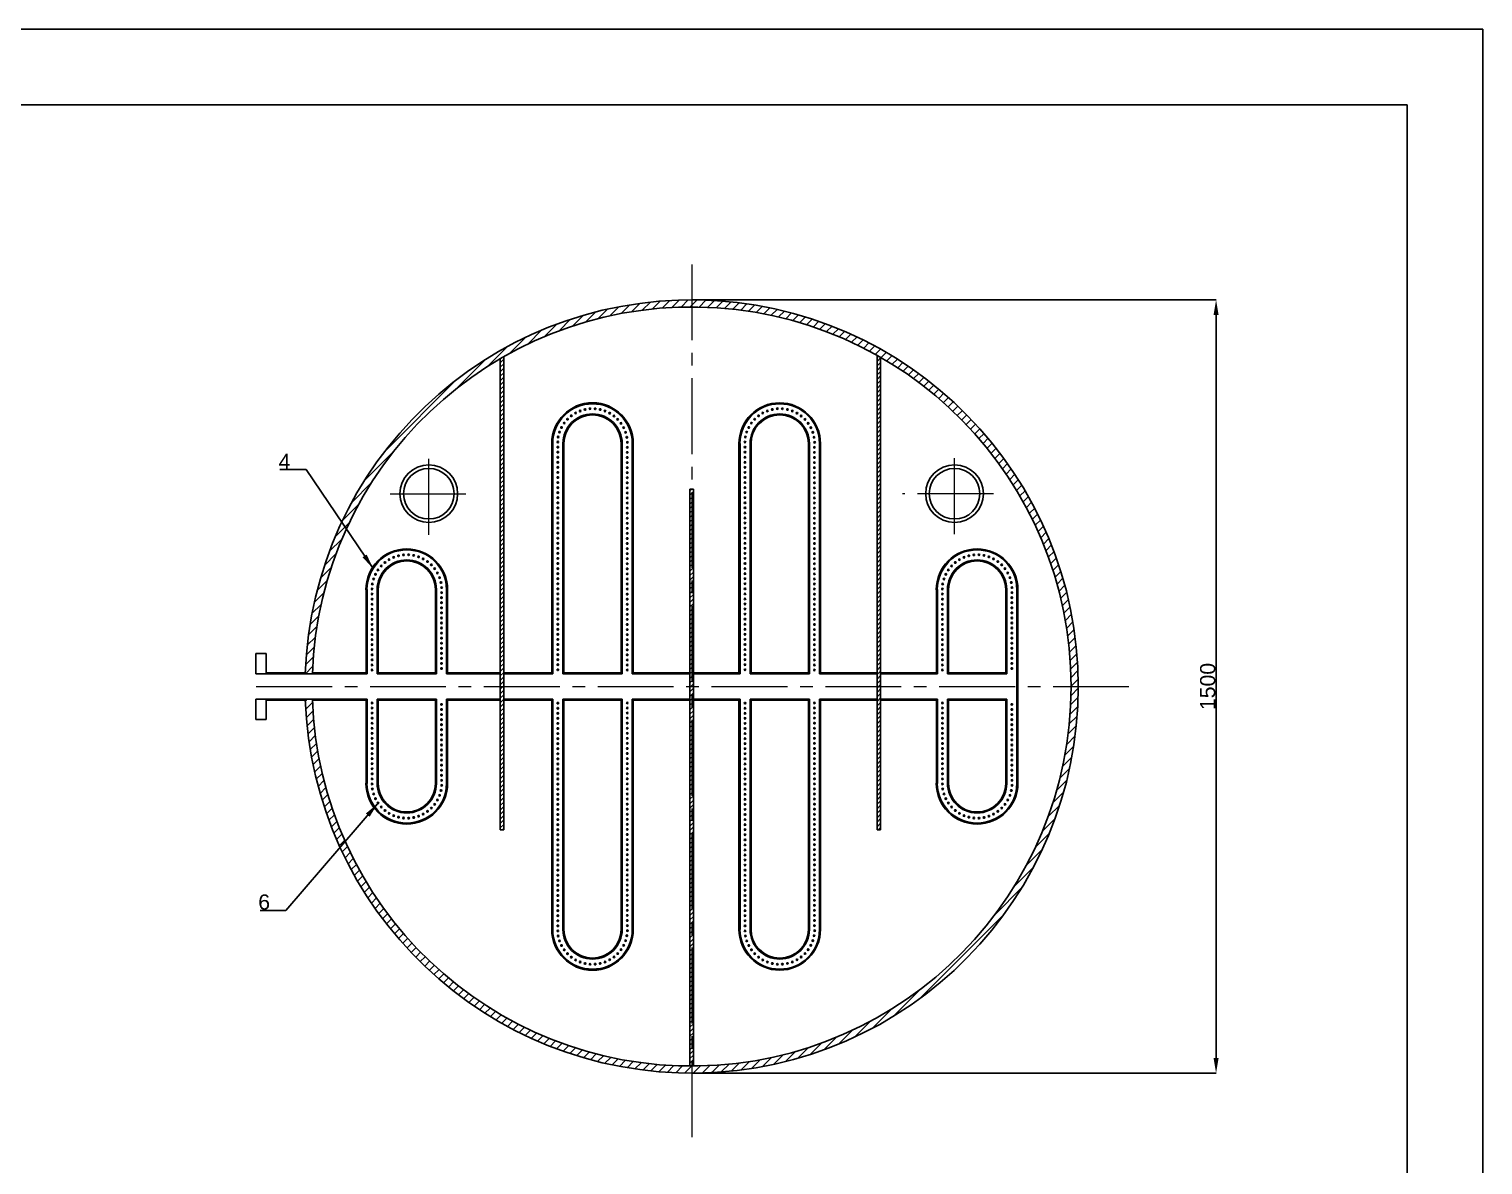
# Model space of a CAD drawing. Header units: inches. Extents: x 102447 to 288095, y 37526 to 105682.
# Drawn here: x 133552 to 136425, y 88731 to 90975 of the extents above; entities that cross this region are included whole.
import ezdxf

# ---------------------------------------------------------------- set-up
doc = ezdxf.new("R2010")
doc.units = ezdxf.units.IN
doc.header["$LTSCALE"] = 200
doc.header["$MEASUREMENT"] = 0
doc.linetypes.add('CENTER2', pattern=[1.125, 0.75, -0.125, 0.125, -0.125])
doc.layers.add('EQUIP', color=3, linetype='Continuous')
doc.layers.add('KI HIEU', color=40, linetype='Continuous', lineweight=25)
doc.layers.add('tam', color=211, linetype='CENTER2', lineweight=18)
doc.styles.get("Standard").update_dxf_attribs({"font": 'Font - TrueType - Arial.ttf'})
doc.dimstyles.get("Standard").update_dxf_attribs({"dimtxt": 30, "dimasz": 30, "dimexe": 0.18, "dimexo": 0.0625, "dimgap": 1, "dimtad": 1, "dimtoh": 1, "dimdec": 0, "dimzin": 0, "dimdsep": 46, "dimtxsty": 'Standard', "dimcen": 0.09, "dimadec": 0, "dimazin": 0, "dimtfac": 1, "dimtdec": 0, "dimtofl": 0, "dimtmove": 0, "dimatfit": 3, "dimfxl": 1, "dimtolj": 1, "dimtzin": 0, "dimarcsym": 0})

# ---------------------------------------------------------------- blocks, each defined once
blk = doc.blocks.new('*U28')
blk.add_circle((7.6, 0), 1.5)
blk = doc.blocks.new('*U29')
at = {"color": 0, "linetype": 'ByBlock', "lineweight": -2, "transparency": 16777216}
for p, rotation in [((154285.2, 80737.3), 53.52832466531903), ((154291.7, 80744.9), 45.17088938579433), ((154299.2, 80751.4), 36.81345410626961), ((154307.6, 80756.8), 28.45601882674492), ((154316.7, 80760.9), 20.09858354722029), ((154326.3, 80763.7), 11.74114826769559), ((154336.2, 80765), 3.383712988170878), ((154346.2, 80764.8), 355.0262777086462), ((154356.1, 80763.2), 346.6688424291215), ((154365.6, 80760.2), 338.3114071495968), ((154374.6, 80755.9), 329.953971870072), ((154382.9, 80750.3), 321.5965365905474), ((154273.1, 80710.1), 78.60063050389319), ((154275.8, 80719.7), 70.24319522436846), ((154279.8, 80728.8), 61.88575994484378), ((154390.2, 80743.5), 313.2391013110226), ((154396.5, 80735.7), 304.8816660314979), ((154401.6, 80727.1), 296.5242307519732), ((154271.7, 80690.2), 90), ((154271.7, 80680.2), 90), ((154271.8, 80700.2), 86.9580657834179), ((154405.4, 80717.9), 288.1667954724484), ((154407.8, 80708.2), 279.8093601929238), ((154408.8, 80698.3), 271.451924913399), ((154271.7, 80670.2), 90), ((154271.7, 80660.2), 90), ((154271.7, 80650.2), 90), ((154408.8, 80688.3), 270.0000000000002), ((154408.8, 80678.3), 270.0000000000002), ((154408.8, 80668.3), 270.0000000000002), ((154271.7, 80640.2), 90), ((154271.7, 80630.2), 90), ((154271.7, 80620.2), 90), ((154408.8, 80658.3), 270.0000000000002), ((154408.8, 80648.3), 270.0000000000002), ((154408.8, 80638.3), 270.0000000000002), ((154271.7, 80610.2), 90), ((154271.7, 80600.2), 90), ((154271.7, 80590.2), 90), ((154408.8, 80628.3), 270.0000000000002), ((154408.8, 80618.3), 270.0000000000002), ((154408.8, 80608.3), 270.0000000000002), ((154271.7, 80580.2), 90), ((154271.7, 80570.2), 90), ((154271.7, 80560.2), 90), ((154408.8, 80598.3), 270.0000000000002), ((154408.8, 80588.3), 270.0000000000002), ((154408.8, 80578.3), 270.0000000000002), ((154271.7, 80550.2), 90), ((154271.7, 80540.2), 90), ((154408.8, 80568.3), 270.0000000000002), ((154408.8, 80558.3), 270.0000000000002), ((154408.8, 80548.3), 270.0000000000002), ((154271.7, 80530.2), 90)]:
    blk.add_blockref('*U28', p, dxfattribs=dict(at, rotation=rotation))
blk = doc.blocks.new('*U30')
blk.add_circle((7.6, 0), 1.5)
blk = doc.blocks.new('*U31')
at = {"color": 0, "linetype": 'ByBlock', "lineweight": -2, "transparency": 16777216}
for p, rotation in [((155412.4, 80737.3), 53.52832466531903), ((155418.9, 80744.9), 45.17088938579433), ((155426.4, 80751.4), 36.81345410626961), ((155434.8, 80756.8), 28.45601882674492), ((155443.9, 80760.9), 20.09858354722029), ((155453.5, 80763.7), 11.74114826769559), ((155463.4, 80765), 3.383712988170878), ((155473.4, 80764.8), 355.0262777086462), ((155483.3, 80763.2), 346.6688424291215), ((155492.8, 80760.2), 338.3114071495968), ((155501.8, 80755.9), 329.953971870072), ((155510.1, 80750.3), 321.5965365905474), ((155400.3, 80710.1), 78.60063050389319), ((155403, 80719.7), 70.24319522436846), ((155407, 80728.8), 61.88575994484378), ((155517.4, 80743.5), 313.2391013110226), ((155523.7, 80735.7), 304.8816660314979), ((155528.8, 80727.1), 296.5242307519732), ((155398.9, 80690.2), 90), ((155398.9, 80680.2), 90), ((155399, 80700.2), 86.9580657834179), ((155532.6, 80717.9), 288.1667954724484), ((155535, 80708.2), 279.8093601929238), ((155536, 80698.3), 271.451924913399), ((155398.9, 80670.2), 90), ((155398.9, 80660.2), 90), ((155398.9, 80650.2), 90), ((155536, 80688.3), 270.0000000000002), ((155536, 80678.3), 270.0000000000002), ((155536, 80668.3), 270.0000000000002), ((155398.9, 80640.2), 90), ((155398.9, 80630.2), 90), ((155398.9, 80620.2), 90), ((155536, 80658.3), 270.0000000000002), ((155536, 80648.3), 270.0000000000002), ((155536, 80638.3), 270.0000000000002), ((155398.9, 80610.2), 90), ((155398.9, 80600.2), 90), ((155398.9, 80590.2), 90), ((155536, 80628.3), 270.0000000000002), ((155536, 80618.3), 270.0000000000002), ((155536, 80608.3), 270.0000000000002), ((155398.9, 80580.2), 90), ((155398.9, 80570.2), 90), ((155398.9, 80560.2), 90), ((155536, 80598.3), 270.0000000000002), ((155536, 80588.3), 270.0000000000002), ((155536, 80578.3), 270.0000000000002), ((155398.9, 80550.2), 90), ((155398.9, 80540.2), 90), ((155536, 80568.3), 270.0000000000002), ((155536, 80558.3), 270.0000000000002), ((155536, 80548.3), 270.0000000000002), ((155398.9, 80530.2), 90)]:
    blk.add_blockref('*U30', p, dxfattribs=dict(at, rotation=rotation))
blk = doc.blocks.new('*U32')
blk.add_circle((8, 0), 1.5)
blk = doc.blocks.new('*U33')
at = {"color": 0, "linetype": 'ByBlock', "lineweight": -2, "transparency": 16777216}
for p, rotation in [((154653, 81027), 52.43890052369484), ((154659.6, 81034.5), 44.08146524416665), ((154667.3, 81040.9), 35.72402996463845), ((154675.8, 81046.1), 27.36659468511027), ((154685, 81050), 19.00915940558208), ((154694.6, 81052.6), 10.65172412605386), ((154704.6, 81053.7), 2.294288846525536), ((154714.5, 81053.4), 353.9368535669975), ((154724.4, 81051.6), 345.5794182874691), ((154733.8, 81048.4), 337.2219830079409), ((154742.8, 81043.9), 328.8645477284128), ((154750.9, 81038.1), 320.5071124488846), ((154640.4, 81000.1), 77.51120636227944), ((154643.2, 81009.6), 69.1537710827512), ((154647.5, 81018.7), 60.79633580322302), ((154758.1, 81031.2), 312.1496771693563), ((154764.3, 81023.4), 303.7922418898281), ((154769.2, 81014.7), 295.4348066103), ((154638.8, 80980.2), 90), ((154638.8, 80970.2), 90), ((154638.9, 80990.2), 85.86864164180761), ((154772.8, 81005.4), 287.0773713307718), ((154775.9, 80985.7), 270.3625007717154), ((154775.1, 80995.6), 278.7199360512436), ((154638.8, 80960.2), 90), ((154638.8, 80950.2), 90), ((154638.8, 80940.2), 90), ((154775.9, 80975.7), 270.000000000002), ((154775.9, 80965.7), 270.000000000002), ((154775.9, 80955.7), 270.000000000002), ((154638.8, 80930.2), 90), ((154638.8, 80920.2), 90), ((154638.8, 80910.2), 90), ((154775.9, 80945.7), 270.000000000002), ((154775.9, 80935.7), 270.000000000002), ((154775.9, 80925.7), 270.000000000002), ((154638.8, 80900.2), 90), ((154638.8, 80890.2), 90), ((154638.8, 80880.2), 90), ((154775.9, 80915.7), 270.000000000002), ((154775.9, 80905.7), 270.000000000002), ((154775.9, 80895.7), 270.000000000002), ((154638.8, 80870.2), 90), ((154638.8, 80860.2), 90), ((154638.8, 80850.2), 90), ((154775.9, 80885.7), 270.000000000002), ((154775.9, 80875.7), 270.000000000002), ((154775.9, 80865.7), 270.000000000002), ((154638.8, 80840.2), 90), ((154638.8, 80830.2), 90), ((154638.8, 80820.2), 90), ((154775.9, 80855.7), 270.000000000002), ((154775.9, 80845.7), 270.000000000002), ((154775.9, 80835.7), 270.000000000002), ((154638.8, 80810.2), 90), ((154638.8, 80800.2), 90), ((154638.8, 80790.2), 90), ((154775.9, 80825.7), 270.000000000002), ((154775.9, 80815.7), 270.000000000002), ((154775.9, 80805.7), 270.000000000002), ((154638.8, 80780.2), 90), ((154638.8, 80770.2), 90), ((154775.9, 80795.7), 270.000000000002), ((154775.9, 80785.7), 270.000000000002), ((154638.8, 80760.2), 90), ((154638.8, 80750.2), 90), ((154638.8, 80740.2), 90), ((154775.9, 80775.7), 270.000000000002), ((154775.9, 80765.7), 270.000000000002), ((154775.9, 80755.7), 270.000000000002), ((154638.8, 80730.2), 90), ((154638.8, 80720.2), 90), ((154638.8, 80710.2), 90), ((154775.9, 80745.7), 270.000000000002), ((154775.9, 80735.7), 270.000000000002), ((154775.9, 80725.7), 270.000000000002), ((154638.8, 80700.2), 90), ((154638.8, 80690.2), 90), ((154638.8, 80680.2), 90), ((154775.9, 80715.7), 270.000000000002), ((154775.9, 80705.7), 270.000000000002), ((154775.9, 80695.7), 270.000000000002), ((154638.8, 80670.2), 90), ((154638.8, 80660.2), 90), ((154638.8, 80650.2), 90), ((154775.9, 80685.7), 270.000000000002), ((154775.9, 80675.7), 270.000000000002), ((154775.9, 80665.7), 270.000000000002), ((154638.8, 80640.2), 90), ((154638.8, 80630.2), 90), ((154638.8, 80620.2), 90), ((154775.9, 80655.7), 270.000000000002), ((154775.9, 80645.7), 270.000000000002), ((154775.9, 80635.7), 270.000000000002), ((154638.8, 80610.2), 90), ((154638.8, 80600.2), 90), ((154638.8, 80590.2), 90), ((154775.9, 80625.7), 270.000000000002), ((154775.9, 80615.7), 270.000000000002), ((154775.9, 80605.7), 270.000000000002), ((154638.8, 80580.2), 90), ((154638.8, 80570.2), 90), ((154638.8, 80560.2), 90), ((154775.9, 80595.7), 270.000000000002), ((154775.9, 80585.7), 270.000000000002), ((154775.9, 80575.7), 270.000000000002), ((154638.8, 80550.2), 90), ((154638.8, 80540.2), 90), ((154775.9, 80565.7), 270.000000000002), ((154775.9, 80555.7), 270.000000000002), ((154638.8, 80530.2), 90), ((154775.9, 80545.7), 270.000000000002)]:
    blk.add_blockref('*U32', p, dxfattribs=dict(at, rotation=rotation))
blk = doc.blocks.new('*U34')
blk.add_circle((8, 0), 1.5)
blk = doc.blocks.new('*U35')
at = {"color": 0, "linetype": 'ByBlock', "lineweight": -2, "transparency": 16777216}
for p, rotation in [((155023, 81027), 52.43890052369484), ((155029.7, 81034.5), 44.08146524416665), ((155037.3, 81040.9), 35.72402996463845), ((155045.8, 81046.1), 27.36659468511027), ((155055, 81050), 19.00915940558208), ((155064.7, 81052.6), 10.65172412605386), ((155074.6, 81053.7), 2.294288846525536), ((155084.6, 81053.4), 353.9368535669975), ((155094.4, 81051.6), 345.5794182874691), ((155103.9, 81048.4), 337.2219830079409), ((155112.8, 81043.9), 328.8645477284128), ((155121, 81038.1), 320.5071124488846), ((155010.4, 81000.1), 77.51120636227944), ((155013.3, 81009.6), 69.1537710827512), ((155017.5, 81018.7), 60.79633580322302), ((155128.2, 81031.2), 312.1496771693563), ((155134.3, 81023.4), 303.7922418898281), ((155139.3, 81014.7), 295.4348066103), ((155008.8, 80980.2), 90), ((155008.8, 80970.2), 90), ((155009, 80990.2), 85.86864164180761), ((155142.9, 81005.4), 287.0773713307718), ((155145.9, 80985.7), 270.3625007717154), ((155145.1, 80995.6), 278.7199360512436), ((155008.8, 80960.2), 90), ((155008.8, 80950.2), 90), ((155008.8, 80940.2), 90), ((155145.9, 80975.7), 270.000000000002), ((155145.9, 80965.7), 270.000000000002), ((155145.9, 80955.7), 270.000000000002), ((155008.8, 80930.2), 90), ((155008.8, 80920.2), 90), ((155008.8, 80910.2), 90), ((155145.9, 80945.7), 270.000000000002), ((155145.9, 80935.7), 270.000000000002), ((155145.9, 80925.7), 270.000000000002), ((155008.8, 80900.2), 90), ((155008.8, 80890.2), 90), ((155008.8, 80880.2), 90), ((155145.9, 80915.7), 270.000000000002), ((155145.9, 80905.7), 270.000000000002), ((155145.9, 80895.7), 270.000000000002), ((155008.8, 80870.2), 90), ((155008.8, 80860.2), 90), ((155008.8, 80850.2), 90), ((155145.9, 80885.7), 270.000000000002), ((155145.9, 80875.7), 270.000000000002), ((155145.9, 80865.7), 270.000000000002), ((155008.8, 80840.2), 90), ((155008.8, 80830.2), 90), ((155008.8, 80820.2), 90), ((155145.9, 80855.7), 270.000000000002), ((155145.9, 80845.7), 270.000000000002), ((155145.9, 80835.7), 270.000000000002), ((155008.8, 80810.2), 90), ((155008.8, 80800.2), 90), ((155008.8, 80790.2), 90), ((155145.9, 80825.7), 270.000000000002), ((155145.9, 80815.7), 270.000000000002), ((155145.9, 80805.7), 270.000000000002), ((155008.8, 80780.2), 90), ((155008.8, 80770.2), 90), ((155145.9, 80795.7), 270.000000000002), ((155145.9, 80785.7), 270.000000000002), ((155008.8, 80760.2), 90), ((155008.8, 80750.2), 90), ((155008.8, 80740.2), 90), ((155145.9, 80775.7), 270.000000000002), ((155145.9, 80765.7), 270.000000000002), ((155145.9, 80755.7), 270.000000000002), ((155008.8, 80730.2), 90), ((155008.8, 80720.2), 90), ((155008.8, 80710.2), 90), ((155145.9, 80745.7), 270.000000000002), ((155145.9, 80735.7), 270.000000000002), ((155145.9, 80725.7), 270.000000000002), ((155008.8, 80700.2), 90), ((155008.8, 80690.2), 90), ((155008.8, 80680.2), 90), ((155145.9, 80715.7), 270.000000000002), ((155145.9, 80705.7), 270.000000000002), ((155145.9, 80695.7), 270.000000000002), ((155008.8, 80670.2), 90), ((155008.8, 80660.2), 90), ((155008.8, 80650.2), 90), ((155145.9, 80685.7), 270.000000000002), ((155145.9, 80675.7), 270.000000000002), ((155145.9, 80665.7), 270.000000000002), ((155008.8, 80640.2), 90), ((155008.8, 80630.2), 90), ((155008.8, 80620.2), 90), ((155145.9, 80655.7), 270.000000000002), ((155145.9, 80645.7), 270.000000000002), ((155145.9, 80635.7), 270.000000000002), ((155008.8, 80610.2), 90), ((155008.8, 80600.2), 90), ((155008.8, 80590.2), 90), ((155145.9, 80625.7), 270.000000000002), ((155145.9, 80615.7), 270.000000000002), ((155145.9, 80605.7), 270.000000000002), ((155008.8, 80580.2), 90), ((155008.8, 80570.2), 90), ((155008.8, 80560.2), 90), ((155145.9, 80595.7), 270.000000000002), ((155145.9, 80585.7), 270.000000000002), ((155145.9, 80575.7), 270.000000000002), ((155008.8, 80550.2), 90), ((155008.8, 80540.2), 90), ((155145.9, 80565.7), 270.000000000002), ((155145.9, 80555.7), 270.000000000002), ((155008.8, 80530.2), 90), ((155145.9, 80545.7), 270.000000000002)]:
    blk.add_blockref('*U34', p, dxfattribs=dict(at, rotation=rotation))
blk = doc.blocks.new('*U36')
blk.add_circle((7.6, 0), 1.5)
blk = doc.blocks.new('*U37')
at = {"color": 0, "linetype": 'ByBlock', "lineweight": -2, "transparency": 16777216}
for p, rotation in [((154285.2, 80737.3), 53.52832466531903), ((154291.7, 80744.9), 45.17088938579433), ((154299.2, 80751.4), 36.81345410626961), ((154307.6, 80756.8), 28.45601882674492), ((154316.7, 80760.9), 20.09858354722029), ((154326.3, 80763.7), 11.74114826769559), ((154336.2, 80765), 3.383712988170878), ((154346.2, 80764.8), 355.0262777086462), ((154356.1, 80763.2), 346.6688424291215), ((154365.6, 80760.2), 338.3114071495968), ((154374.6, 80755.9), 329.953971870072), ((154382.9, 80750.3), 321.5965365905474), ((154273.1, 80710.1), 78.60063050389319), ((154275.8, 80719.7), 70.24319522436846), ((154279.8, 80728.8), 61.88575994484378), ((154390.2, 80743.5), 313.2391013110226), ((154396.5, 80735.7), 304.8816660314979), ((154401.6, 80727.1), 296.5242307519732), ((154271.7, 80690.2), 90), ((154271.7, 80680.2), 90), ((154271.8, 80700.2), 86.9580657834179), ((154405.4, 80717.9), 288.1667954724484), ((154407.8, 80708.2), 279.8093601929238), ((154408.8, 80698.3), 271.451924913399), ((154271.7, 80670.2), 90), ((154271.7, 80660.2), 90), ((154271.7, 80650.2), 90), ((154408.8, 80688.3), 270.0000000000002), ((154408.8, 80678.3), 270.0000000000002), ((154408.8, 80668.3), 270.0000000000002), ((154271.7, 80640.2), 90), ((154271.7, 80630.2), 90), ((154271.7, 80620.2), 90), ((154408.8, 80658.3), 270.0000000000002), ((154408.8, 80648.3), 270.0000000000002), ((154408.8, 80638.3), 270.0000000000002), ((154271.7, 80610.2), 90), ((154271.7, 80600.2), 90), ((154271.7, 80590.2), 90), ((154408.8, 80628.3), 270.0000000000002), ((154408.8, 80618.3), 270.0000000000002), ((154408.8, 80608.3), 270.0000000000002), ((154271.7, 80580.2), 90), ((154271.7, 80570.2), 90), ((154271.7, 80560.2), 90), ((154408.8, 80598.3), 270.0000000000002), ((154408.8, 80588.3), 270.0000000000002), ((154408.8, 80578.3), 270.0000000000002), ((154271.7, 80550.2), 90), ((154271.7, 80540.2), 90), ((154408.8, 80568.3), 270.0000000000002), ((154408.8, 80558.3), 270.0000000000002), ((154408.8, 80548.3), 270.0000000000002), ((154271.7, 80530.2), 90)]:
    blk.add_blockref('*U36', p, dxfattribs=dict(at, rotation=rotation))
blk = doc.blocks.new('*U40')
blk.add_circle((7.6, 0), 1.5)
blk = doc.blocks.new('*U41')
at = {"color": 0, "linetype": 'ByBlock', "lineweight": -2, "transparency": 16777216}
for p, rotation in [((155412.4, 80737.3), 53.52832466531903), ((155418.9, 80744.9), 45.17088938579433), ((155426.4, 80751.4), 36.81345410626961), ((155434.8, 80756.8), 28.45601882674492), ((155443.9, 80760.9), 20.09858354722029), ((155453.5, 80763.7), 11.74114826769559), ((155463.4, 80765), 3.383712988170878), ((155473.4, 80764.8), 355.0262777086462), ((155483.3, 80763.2), 346.6688424291215), ((155492.8, 80760.2), 338.3114071495968), ((155501.8, 80755.9), 329.953971870072), ((155510.1, 80750.3), 321.5965365905474), ((155400.3, 80710.1), 78.60063050389319), ((155403, 80719.7), 70.24319522436846), ((155407, 80728.8), 61.88575994484378), ((155517.4, 80743.5), 313.2391013110226), ((155523.7, 80735.7), 304.8816660314979), ((155528.8, 80727.1), 296.5242307519732), ((155398.9, 80690.2), 90), ((155398.9, 80680.2), 90), ((155399, 80700.2), 86.9580657834179), ((155532.6, 80717.9), 288.1667954724484), ((155535, 80708.2), 279.8093601929238), ((155536, 80698.3), 271.451924913399), ((155398.9, 80670.2), 90), ((155398.9, 80660.2), 90), ((155398.9, 80650.2), 90), ((155536, 80688.3), 270.0000000000002), ((155536, 80678.3), 270.0000000000002), ((155536, 80668.3), 270.0000000000002), ((155398.9, 80640.2), 90), ((155398.9, 80630.2), 90), ((155398.9, 80620.2), 90), ((155536, 80658.3), 270.0000000000002), ((155536, 80648.3), 270.0000000000002), ((155536, 80638.3), 270.0000000000002), ((155398.9, 80610.2), 90), ((155398.9, 80600.2), 90), ((155398.9, 80590.2), 90), ((155536, 80628.3), 270.0000000000002), ((155536, 80618.3), 270.0000000000002), ((155536, 80608.3), 270.0000000000002), ((155398.9, 80580.2), 90), ((155398.9, 80570.2), 90), ((155398.9, 80560.2), 90), ((155536, 80598.3), 270.0000000000002), ((155536, 80588.3), 270.0000000000002), ((155536, 80578.3), 270.0000000000002), ((155398.9, 80550.2), 90), ((155398.9, 80540.2), 90), ((155536, 80568.3), 270.0000000000002), ((155536, 80558.3), 270.0000000000002), ((155536, 80548.3), 270.0000000000002), ((155398.9, 80530.2), 90)]:
    blk.add_blockref('*U40', p, dxfattribs=dict(at, rotation=rotation))
blk = doc.blocks.new('*U42')
blk.add_circle((8, 0), 1.5)
blk = doc.blocks.new('*U43')
at = {"color": 0, "linetype": 'ByBlock', "lineweight": -2, "transparency": 16777216}
for p, rotation in [((154653, 81027), 52.43890052369484), ((154659.6, 81034.5), 44.08146524416665), ((154667.3, 81040.9), 35.72402996463845), ((154675.8, 81046.1), 27.36659468511027), ((154685, 81050), 19.00915940558208), ((154694.6, 81052.6), 10.65172412605386), ((154704.6, 81053.7), 2.294288846525536), ((154714.5, 81053.4), 353.9368535669975), ((154724.4, 81051.6), 345.5794182874691), ((154733.8, 81048.4), 337.2219830079409), ((154742.8, 81043.9), 328.8645477284128), ((154750.9, 81038.1), 320.5071124488846), ((154640.4, 81000.1), 77.51120636227944), ((154643.2, 81009.6), 69.1537710827512), ((154647.5, 81018.7), 60.79633580322302), ((154758.1, 81031.2), 312.1496771693563), ((154764.3, 81023.4), 303.7922418898281), ((154769.2, 81014.7), 295.4348066103), ((154638.8, 80980.2), 90), ((154638.8, 80970.2), 90), ((154638.9, 80990.2), 85.86864164180761), ((154772.8, 81005.4), 287.0773713307718), ((154775.9, 80985.7), 270.3625007717154), ((154775.1, 80995.6), 278.7199360512436), ((154638.8, 80960.2), 90), ((154638.8, 80950.2), 90), ((154638.8, 80940.2), 90), ((154775.9, 80975.7), 270.000000000002), ((154775.9, 80965.7), 270.000000000002), ((154775.9, 80955.7), 270.000000000002), ((154638.8, 80930.2), 90), ((154638.8, 80920.2), 90), ((154638.8, 80910.2), 90), ((154775.9, 80945.7), 270.000000000002), ((154775.9, 80935.7), 270.000000000002), ((154775.9, 80925.7), 270.000000000002), ((154638.8, 80900.2), 90), ((154638.8, 80890.2), 90), ((154638.8, 80880.2), 90), ((154775.9, 80915.7), 270.000000000002), ((154775.9, 80905.7), 270.000000000002), ((154775.9, 80895.7), 270.000000000002), ((154638.8, 80870.2), 90), ((154638.8, 80860.2), 90), ((154638.8, 80850.2), 90), ((154775.9, 80885.7), 270.000000000002), ((154775.9, 80875.7), 270.000000000002), ((154775.9, 80865.7), 270.000000000002), ((154638.8, 80840.2), 90), ((154638.8, 80830.2), 90), ((154638.8, 80820.2), 90), ((154775.9, 80855.7), 270.000000000002), ((154775.9, 80845.7), 270.000000000002), ((154775.9, 80835.7), 270.000000000002), ((154638.8, 80810.2), 90), ((154638.8, 80800.2), 90), ((154638.8, 80790.2), 90), ((154775.9, 80825.7), 270.000000000002), ((154775.9, 80815.7), 270.000000000002), ((154775.9, 80805.7), 270.000000000002), ((154638.8, 80780.2), 90), ((154638.8, 80770.2), 90), ((154775.9, 80795.7), 270.000000000002), ((154775.9, 80785.7), 270.000000000002), ((154638.8, 80760.2), 90), ((154638.8, 80750.2), 90), ((154638.8, 80740.2), 90), ((154775.9, 80775.7), 270.000000000002), ((154775.9, 80765.7), 270.000000000002), ((154775.9, 80755.7), 270.000000000002), ((154638.8, 80730.2), 90), ((154638.8, 80720.2), 90), ((154638.8, 80710.2), 90), ((154775.9, 80745.7), 270.000000000002), ((154775.9, 80735.7), 270.000000000002), ((154775.9, 80725.7), 270.000000000002), ((154638.8, 80700.2), 90), ((154638.8, 80690.2), 90), ((154638.8, 80680.2), 90), ((154775.9, 80715.7), 270.000000000002), ((154775.9, 80705.7), 270.000000000002), ((154775.9, 80695.7), 270.000000000002), ((154638.8, 80670.2), 90), ((154638.8, 80660.2), 90), ((154638.8, 80650.2), 90), ((154775.9, 80685.7), 270.000000000002), ((154775.9, 80675.7), 270.000000000002), ((154775.9, 80665.7), 270.000000000002), ((154638.8, 80640.2), 90), ((154638.8, 80630.2), 90), ((154638.8, 80620.2), 90), ((154775.9, 80655.7), 270.000000000002), ((154775.9, 80645.7), 270.000000000002), ((154775.9, 80635.7), 270.000000000002), ((154638.8, 80610.2), 90), ((154638.8, 80600.2), 90), ((154638.8, 80590.2), 90), ((154775.9, 80625.7), 270.000000000002), ((154775.9, 80615.7), 270.000000000002), ((154775.9, 80605.7), 270.000000000002), ((154638.8, 80580.2), 90), ((154638.8, 80570.2), 90), ((154638.8, 80560.2), 90), ((154775.9, 80595.7), 270.000000000002), ((154775.9, 80585.7), 270.000000000002), ((154775.9, 80575.7), 270.000000000002), ((154638.8, 80550.2), 90), ((154638.8, 80540.2), 90), ((154775.9, 80565.7), 270.000000000002), ((154775.9, 80555.7), 270.000000000002), ((154638.8, 80530.2), 90), ((154775.9, 80545.7), 270.000000000002)]:
    blk.add_blockref('*U42', p, dxfattribs=dict(at, rotation=rotation))
blk = doc.blocks.new('*U38')
blk.add_circle((8, 0), 1.5)
blk = doc.blocks.new('*U39')
at = {"color": 0, "linetype": 'ByBlock', "lineweight": -2, "transparency": 16777216}
for p, rotation in [((155023, 81027), 52.43890052369484), ((155029.7, 81034.5), 44.08146524416665), ((155037.3, 81040.9), 35.72402996463845), ((155045.8, 81046.1), 27.36659468511027), ((155055, 81050), 19.00915940558208), ((155064.7, 81052.6), 10.65172412605386), ((155074.6, 81053.7), 2.294288846525536), ((155084.6, 81053.4), 353.9368535669975), ((155094.4, 81051.6), 345.5794182874691), ((155103.9, 81048.4), 337.2219830079409), ((155112.8, 81043.9), 328.8645477284128), ((155121, 81038.1), 320.5071124488846), ((155010.4, 81000.1), 77.51120636227944), ((155013.3, 81009.6), 69.1537710827512), ((155017.5, 81018.7), 60.79633580322302), ((155128.2, 81031.2), 312.1496771693563), ((155134.3, 81023.4), 303.7922418898281), ((155139.3, 81014.7), 295.4348066103), ((155008.8, 80980.2), 90), ((155008.8, 80970.2), 90), ((155009, 80990.2), 85.86864164180761), ((155142.9, 81005.4), 287.0773713307718), ((155145.9, 80985.7), 270.3625007717154), ((155145.1, 80995.6), 278.7199360512436), ((155008.8, 80960.2), 90), ((155008.8, 80950.2), 90), ((155008.8, 80940.2), 90), ((155145.9, 80975.7), 270.000000000002), ((155145.9, 80965.7), 270.000000000002), ((155145.9, 80955.7), 270.000000000002), ((155008.8, 80930.2), 90), ((155008.8, 80920.2), 90), ((155008.8, 80910.2), 90), ((155145.9, 80945.7), 270.000000000002), ((155145.9, 80935.7), 270.000000000002), ((155145.9, 80925.7), 270.000000000002), ((155008.8, 80900.2), 90), ((155008.8, 80890.2), 90), ((155008.8, 80880.2), 90), ((155145.9, 80915.7), 270.000000000002), ((155145.9, 80905.7), 270.000000000002), ((155145.9, 80895.7), 270.000000000002), ((155008.8, 80870.2), 90), ((155008.8, 80860.2), 90), ((155008.8, 80850.2), 90), ((155145.9, 80885.7), 270.000000000002), ((155145.9, 80875.7), 270.000000000002), ((155145.9, 80865.7), 270.000000000002), ((155008.8, 80840.2), 90), ((155008.8, 80830.2), 90), ((155008.8, 80820.2), 90), ((155145.9, 80855.7), 270.000000000002), ((155145.9, 80845.7), 270.000000000002), ((155145.9, 80835.7), 270.000000000002), ((155008.8, 80810.2), 90), ((155008.8, 80800.2), 90), ((155008.8, 80790.2), 90), ((155145.9, 80825.7), 270.000000000002), ((155145.9, 80815.7), 270.000000000002), ((155145.9, 80805.7), 270.000000000002), ((155008.8, 80780.2), 90), ((155008.8, 80770.2), 90), ((155145.9, 80795.7), 270.000000000002), ((155145.9, 80785.7), 270.000000000002), ((155008.8, 80760.2), 90), ((155008.8, 80750.2), 90), ((155008.8, 80740.2), 90), ((155145.9, 80775.7), 270.000000000002), ((155145.9, 80765.7), 270.000000000002), ((155145.9, 80755.7), 270.000000000002), ((155008.8, 80730.2), 90), ((155008.8, 80720.2), 90), ((155008.8, 80710.2), 90), ((155145.9, 80745.7), 270.000000000002), ((155145.9, 80735.7), 270.000000000002), ((155145.9, 80725.7), 270.000000000002), ((155008.8, 80700.2), 90), ((155008.8, 80690.2), 90), ((155008.8, 80680.2), 90), ((155145.9, 80715.7), 270.000000000002), ((155145.9, 80705.7), 270.000000000002), ((155145.9, 80695.7), 270.000000000002), ((155008.8, 80670.2), 90), ((155008.8, 80660.2), 90), ((155008.8, 80650.2), 90), ((155145.9, 80685.7), 270.000000000002), ((155145.9, 80675.7), 270.000000000002), ((155145.9, 80665.7), 270.000000000002), ((155008.8, 80640.2), 90), ((155008.8, 80630.2), 90), ((155008.8, 80620.2), 90), ((155145.9, 80655.7), 270.000000000002), ((155145.9, 80645.7), 270.000000000002), ((155145.9, 80635.7), 270.000000000002), ((155008.8, 80610.2), 90), ((155008.8, 80600.2), 90), ((155008.8, 80590.2), 90), ((155145.9, 80625.7), 270.000000000002), ((155145.9, 80615.7), 270.000000000002), ((155145.9, 80605.7), 270.000000000002), ((155008.8, 80580.2), 90), ((155008.8, 80570.2), 90), ((155008.8, 80560.2), 90), ((155145.9, 80595.7), 270.000000000002), ((155145.9, 80585.7), 270.000000000002), ((155145.9, 80575.7), 270.000000000002), ((155008.8, 80550.2), 90), ((155008.8, 80540.2), 90), ((155145.9, 80565.7), 270.000000000002), ((155145.9, 80555.7), 270.000000000002), ((155008.8, 80530.2), 90), ((155145.9, 80545.7), 270.000000000002)]:
    blk.add_blockref('*U38', p, dxfattribs=dict(at, rotation=rotation))
blk = doc.blocks.new('*D81')
at = {"layer": 'Defpoints', "color": 0, "transparency": 16777216}
for p in [(134861.4, 90440.3), (134861.4, 88912.3), (135897.8, 88912.3)]:
    blk.add_point(p, dxfattribs=at)
at = {"layer": 'EQUIP', "color": 0, "lineweight": -2, "transparency": 16777216}
for p, q in [((134861.5, 90440.3), (135897.9, 90440.3)), ((135897.8, 90410.3), (135897.8, 88942.3)), ((134861.5, 88912.3), (135897.9, 88912.3))]:
    blk.add_line(p, q, dxfattribs=at)
at = {"layer": 'EQUIP', "color": 0, "transparency": 16777216}
for points in [[(135892.8, 90410.3), (135902.8, 90410.3), (135897.8, 90440.3)], [(135892.8, 88942.3), (135902.8, 88942.3), (135897.8, 88912.3)]]:
    blk.add_solid(points, dxfattribs=at)
at = {"layer": 'EQUIP', "color": 0, "transparency": 16777216, "insert": (135881.4, 89676.3), "char_height": 30, "attachment_point": 5, "rotation": 90}
blk.add_mtext('\\A1;1500', dxfattribs=at)

msp = doc.modelspace()

# ---------------------------------------------------------------- hatches: boundary and pattern name
h = msp.add_hatch()
h.set_pattern_fill('ANSI31', color=6, scale=100)
h.set_pattern_definition([(45, (-20041.948, 9171.128), (-8.8388348, 8.8388348), [])])
h.paths.add_polyline_path([(134111.7, 89651.3), (134097.8, 89651.3, 61.106905), (134097.8, 89701.3), (134111.7, 89701.3, -59.9866)])
h = msp.add_hatch()
h.set_pattern_fill('ANSI31', color=6, scale=50)
h.set_pattern_definition([(45, (-20041.9475, 9171.128), (-4.41941738, 4.41941738), [])])
h.paths.add_polyline_path([(134489.9, 90327.9, 0.002694), (134482.9, 90323.8), (134482.9, 89392.7), (134489.9, 89392.7)])
h.paths.add_polyline_path([(135234.9, 90326.7, 0.002682), (135227.9, 90330.7), (135227.9, 89392.7), (135234.9, 89392.7)])
edge = h.paths.add_edge_path()
edge.add_line((134864.9, 90066.3), (134857.9, 90066.3))
edge.add_line((134857.9, 90066.3), (134857.9, 88926.3))
edge.add_arc((134861.3, 89676.3), 750, 269.7393, 270.274)
edge.add_line((134864.9, 88926.3), (134864.9, 90066.3))

# ---------------------------------------------------------------- linework, layer by layer
for p, q in [((130085.2, 90975.5), (136425.2, 90975.5)), ((136425.2, 90975.5), (136425.2, 82265.5)), ((130335.2, 90825.5), (136275.2, 90825.5)), ((136275.2, 90825.5), (136275.2, 82415.5)), ((134482.9, 90323.8), (134482.9, 89392.7)), ((134489.9, 90327.9), (134489.9, 89392.7)), ((135227.9, 90330.7), (135227.9, 89392.7)), ((135234.9, 90326.7), (135234.9, 89392.7)), ((134608.8, 90210.8), (134608.8, 90213.7)), ((134584.8, 89703.3), (134584.8, 90156.4)), ((134586.8, 89701.3), (134586.8, 90156.3)), ((134606.8, 90156.3), (134606.8, 89701.3)), ((134608.8, 89703.3), (134608.8, 90156.4)), ((134721.9, 89703.3), (134721.9, 90156.4)), ((134723.9, 89701.3), (134723.9, 90156.3)), ((134743.9, 90156.3), (134743.9, 89701.3)), ((134745.9, 89703.3), (134745.9, 90156.4)), ((134954.9, 89703.3), (134954.9, 90156.3)), ((134956.9, 89701.3), (134956.9, 90156.3)), ((134976.9, 90156.3), (134976.9, 89701.3)), ((134978.9, 89703.3), (134978.9, 90156.3)), ((135092, 89703.3), (135092, 90156.3)), ((135094, 89701.3), (135094, 90156.3)), ((135114, 90156.3), (135114, 89701.3)), ((135116, 89703.3), (135116, 90156.3)), ((134857.9, 90066.3), (134857.9, 88926.3)), ((134857.9, 90066.3), (134864.9, 90066.3)), ((134864.9, 90066.3), (134864.9, 88926.3)), ((134217.8, 89703.3), (134217.8, 89867.5)), ((134219.8, 89701.3), (134219.8, 89867.7)), ((134239.8, 89867.7), (134239.8, 89701.3)), ((134241.8, 89703.3), (134241.8, 89867.7)), ((134354.9, 89703.3), (134354.9, 89867.7)), ((134356.9, 89701.3), (134356.9, 89867.7)), ((134376.9, 89867.7), (134376.9, 89701.3)), ((134378.9, 89703.3), (134378.9, 89867.5)), ((135345, 89703.3), (135345, 89867.5)), ((135347, 89701.3), (135347, 89867.7)), ((135367, 89867.7), (135367, 89701.3)), ((135369, 89703.3), (135369, 89867.7)), ((135482.1, 89703.3), (135482.1, 89867.7)), ((135484.1, 89701.3), (135484.1, 89867.7)), ((135504.1, 89867.7), (135504.1, 89676.3)), ((135506.1, 89676.3), (135506.1, 89867.5)), ((134020.1, 89741.3), (134000.1, 89741.3)), ((134000.1, 89741.3), (134000.1, 89701.3)), ((134020.1, 89701.3), (134020.1, 89741.3)), ((134000.1, 89701.3), (134219.8, 89701.3)), ((134020.1, 89703.3), (134097.8, 89703.3)), ((134111.8, 89703.3), (134217.8, 89703.3)), ((134239.8, 89701.3), (134356.9, 89701.3)), ((134241.8, 89703.3), (134354.9, 89703.3)), ((134376.9, 89701.3), (134482.9, 89701.3)), ((134378.9, 89703.3), (134482.9, 89703.3)), ((134489.9, 89703.3), (134584.8, 89703.3)), ((134489.9, 89701.3), (134586.8, 89701.3)), ((134606.8, 89701.3), (134723.9, 89701.3)), ((134608.8, 89703.3), (134721.9, 89703.3)), ((134743.9, 89701.3), (134857.9, 89701.3)), ((134745.9, 89703.3), (134857.9, 89703.3)), ((134864.9, 89703.3), (134954.9, 89703.3)), ((134864.9, 89701.3), (134956.9, 89701.3)), ((134976.9, 89701.3), (135094, 89701.3)), ((134978.9, 89703.3), (135092, 89703.3)), ((135114, 89701.3), (135227.9, 89701.3)), ((135116, 89703.3), (135227.9, 89703.3)), ((135234.9, 89703.3), (135345, 89703.3)), ((135234.9, 89701.3), (135347, 89701.3)), ((135367, 89701.3), (135484.1, 89701.3)), ((135369, 89703.3), (135482.1, 89703.3)), ((134000.1, 89651.3), (134219.8, 89651.3)), ((134000.1, 89611.3), (134000.1, 89651.3)), ((134020.1, 89651.3), (134020.1, 89611.3)), ((134020.1, 89649.3), (134097.8, 89649.3)), ((134111.8, 89649.3), (134217.8, 89649.3)), ((134217.8, 89649.3), (134217.8, 89485.1)), ((134219.8, 89651.3), (134219.8, 89484.9)), ((134239.8, 89484.9), (134239.8, 89651.3)), ((134239.8, 89651.3), (134356.9, 89651.3)), ((134241.8, 89649.3), (134354.9, 89649.3)), ((134241.8, 89649.3), (134241.8, 89484.9)), ((134354.9, 89649.3), (134354.9, 89484.9)), ((134356.9, 89651.3), (134356.9, 89484.9)), ((134376.9, 89484.9), (134376.9, 89651.3)), ((134376.9, 89651.3), (134482.9, 89651.3)), ((134378.9, 89649.3), (134482.9, 89649.3)), ((134378.9, 89649.3), (134378.9, 89485.1)), ((134489.9, 89651.3), (134586.8, 89651.3)), ((134489.9, 89649.3), (134584.8, 89649.3)), ((134584.8, 89649.3), (134584.8, 89196.2)), ((134586.8, 89651.3), (134586.8, 89196.3)), ((134606.8, 89196.3), (134606.8, 89651.3)), ((134606.8, 89651.3), (134723.9, 89651.3)), ((134608.8, 89649.3), (134608.8, 89196.2)), ((134608.8, 89649.3), (134721.9, 89649.3)), ((134721.9, 89649.3), (134721.9, 89196.2)), ((134723.9, 89651.3), (134723.9, 89196.3)), ((134743.9, 89196.3), (134743.9, 89651.3)), ((134743.9, 89651.3), (134857.9, 89651.3)), ((134745.9, 89649.3), (134745.9, 89196.2)), ((134745.9, 89649.3), (134857.9, 89649.3)), ((134864.9, 89651.3), (134956.9, 89651.3)), ((134864.9, 89649.3), (134954.9, 89649.3)), ((134954.9, 89649.3), (134954.9, 89196.3)), ((134956.9, 89651.3), (134956.9, 89196.3)), ((134976.9, 89196.3), (134976.9, 89651.3)), ((134976.9, 89651.3), (135094, 89651.3)), ((134978.9, 89649.3), (134978.9, 89196.3)), ((134978.9, 89649.3), (135092, 89649.3)), ((135092, 89649.3), (135092, 89196.3)), ((135094, 89651.3), (135094, 89196.3)), ((135114, 89196.3), (135114, 89651.3)), ((135114, 89651.3), (135227.9, 89651.3)), ((135116, 89649.3), (135116, 89196.3)), ((135116, 89649.3), (135227.9, 89649.3)), ((135234.9, 89651.3), (135347, 89651.3)), ((135234.9, 89649.3), (135345, 89649.3)), ((135345, 89649.3), (135345, 89485.1)), ((135347, 89651.3), (135347, 89484.9)), ((135367, 89651.3), (135484.1, 89651.3)), ((135367, 89484.9), (135367, 89651.3)), ((135369, 89649.3), (135369, 89484.9)), ((135369, 89649.3), (135482.1, 89649.3)), ((135482.1, 89649.3), (135482.1, 89484.9)), ((135484.1, 89651.3), (135484.1, 89484.9)), ((135504.1, 89484.9), (135504.1, 89676.3)), ((135506.1, 89676.3), (135506.1, 89485.1)), ((134020.1, 89611.3), (134000.1, 89611.3)), ((134489.9, 89392.7), (134482.9, 89392.7)), ((135234.9, 89392.7), (135227.9, 89392.7)), ((134608.8, 89141.8), (134608.8, 89138.9))]:
    msp.add_line(p, q)
for centre, radius in [((134341.9, 90057.3), 57), ((135380.9, 90057.3), 57), ((134341.9, 90057.3), 50), ((135380.9, 90057.3), 50)]:
    msp.add_circle(centre, radius)
for centre, radius, start, end in [((134861.4, 89676.3), 764, 181.8751, 178.1249), ((134861.3, 89676.3), 750, 181.9101, 178.0899), ((134665.4, 90156.4), 80.6, 0, 180), ((134665.4, 90156.3), 78.6, 0, 180), ((135035.4, 90156.3), 80.6, 0, 180), ((135035.4, 90156.3), 78.6, 0, 180), ((134665.4, 90156.3), 58.6, 0, 180), ((134665.4, 90156.4), 56.6, 0, 180), ((135035.4, 90156.3), 58.6, 0, 180), ((135035.4, 90156.3), 56.6, 0, 180), ((134298.3, 89867.5), 80.6, 0, 180), ((134298.3, 89867.7), 78.6, 0, 180), ((135425.5, 89867.5), 80.6, 0, 180), ((135425.5, 89867.7), 78.6, 0, 180), ((134298.3, 89867.7), 58.6, 0, 180), ((134298.3, 89867.7), 56.6, 0, 180), ((135425.5, 89867.7), 58.6, 0, 180), ((135425.5, 89867.7), 56.6, 0, 180), ((134298.3, 89485.1), 80.6, 180, 0), ((134298.3, 89484.9), 78.6, 180, 0), ((134298.3, 89484.9), 58.6, 180, 0), ((134298.3, 89484.9), 56.6, 180, 0), ((135425.5, 89485.1), 80.6, 180, 0), ((135425.5, 89484.9), 78.6, 180, 0), ((135425.5, 89484.9), 58.6, 180, 0), ((135425.5, 89484.9), 56.6, 180, 0), ((134665.4, 89196.2), 80.6, 180, 0), ((134665.4, 89196.3), 78.6, 180, 0), ((134665.4, 89196.3), 58.6, 180, 0), ((134665.4, 89196.2), 56.6, 180, 0), ((135035.4, 89196.3), 80.6, 180, 0), ((135035.4, 89196.3), 78.6, 180, 0), ((135035.4, 89196.3), 58.6, 180, 0), ((135035.4, 89196.3), 56.6, 180, 0)]:
    msp.add_arc(centre, radius, start, end)
at = {"layer": 'tam'}
for p, q in [((134861.4, 90510.5), (134861.4, 88774.3)), ((134341.9, 89976.2), (134341.9, 90147.7)), ((135380.9, 89977.2), (135380.9, 90148.5)), ((134265.2, 90057.3), (134434.2, 90057.3)), ((135457.7, 90057.3), (135278, 90057.3)), ((134000.7, 89676.3), (135733.2, 89676.3))]:
    msp.add_line(p, q, dxfattribs=at)

# ---------------------------------------------------------------- block references
for name in ['*U33', '*U35', '*U29', '*U31']:
    msp.add_blockref(name, (-20041.9, 9171.1))
at = {"xscale": -1, "rotation": 180}
for name in ['*U37', '*U43', '*U39', '*U41']:
    msp.add_blockref(name, (-20041.9, 170181.5), dxfattribs=at)

# ---------------------------------------------------------------- texts
at = {"layer": 'KI HIEU', "char_height": 30, "attachment_point": 9}
for s, insert, width in [('\\A1;4', (134068.4, 90106.1), 257.221), ('\\A1;6', (134028.1, 89234.9), 146.482)]:
    msp.add_mtext(s, dxfattribs=dict(at, insert=insert, width=width))

# ---------------------------------------------------------------- dimensions: what is measured, and where the dimension line sits
at = {"layer": 'EQUIP'}
dim = msp.add_linear_dim(base=(135897.8, 88912.3), p1=(134861.4, 90440.3), p2=(134861.4, 88912.3), angle=90, text='1500', dimstyle='Standard', dxfattribs=at)
dim.commit()
dim.dimension.update_dxf_attribs({"geometry": '*D81', "text_midpoint": (135881.4, 89676.3)})

# ---------------------------------------------------------------- leaders
at = {"layer": 'KI HIEU', "annotation_type": 0, "has_hookline": 1, "hookline_direction": 1}
for points, text_width in [([(134231.8, 89909.5), (134099.4, 90105.1), (134069.4, 90105.1)], 20.8), ([(134240.7, 89444.7), (134059.1, 89233.9), (134029.1, 89233.9)], 19.8)]:
    msp.add_leader(points, dimstyle='Standard', override={"dimgap": 1, "dimtad": 1}, dxfattribs=dict(at, text_width=text_width))

doc.saveas('drawing.dxf')
